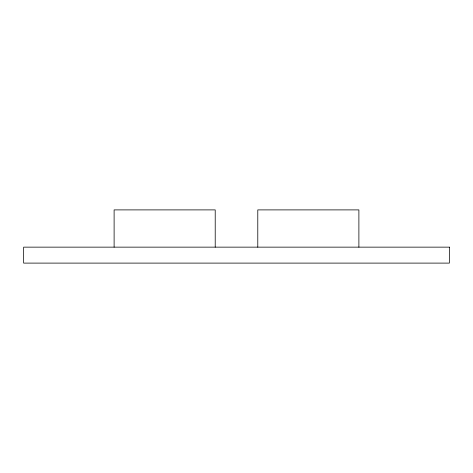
<?xml version="1.0" encoding="UTF-8"?>
<svg xmlns="http://www.w3.org/2000/svg" width="473" height="473" viewBox="0 0 473 473"><rect width="100%" height="100%" fill="white"/><g stroke="black" fill="none" stroke-linecap="round" stroke-linejoin="round"><path stroke-width="0.71" d="M358.889 247.143L358.889 209.894L257.785 209.894L257.785 247.143M215.215 247.143L215.215 209.894L114.111 209.894L114.111 247.143M449.35 247.143L23.65 247.143L23.65 263.106L449.35 263.106L449.35 247.143"/></g></svg>
